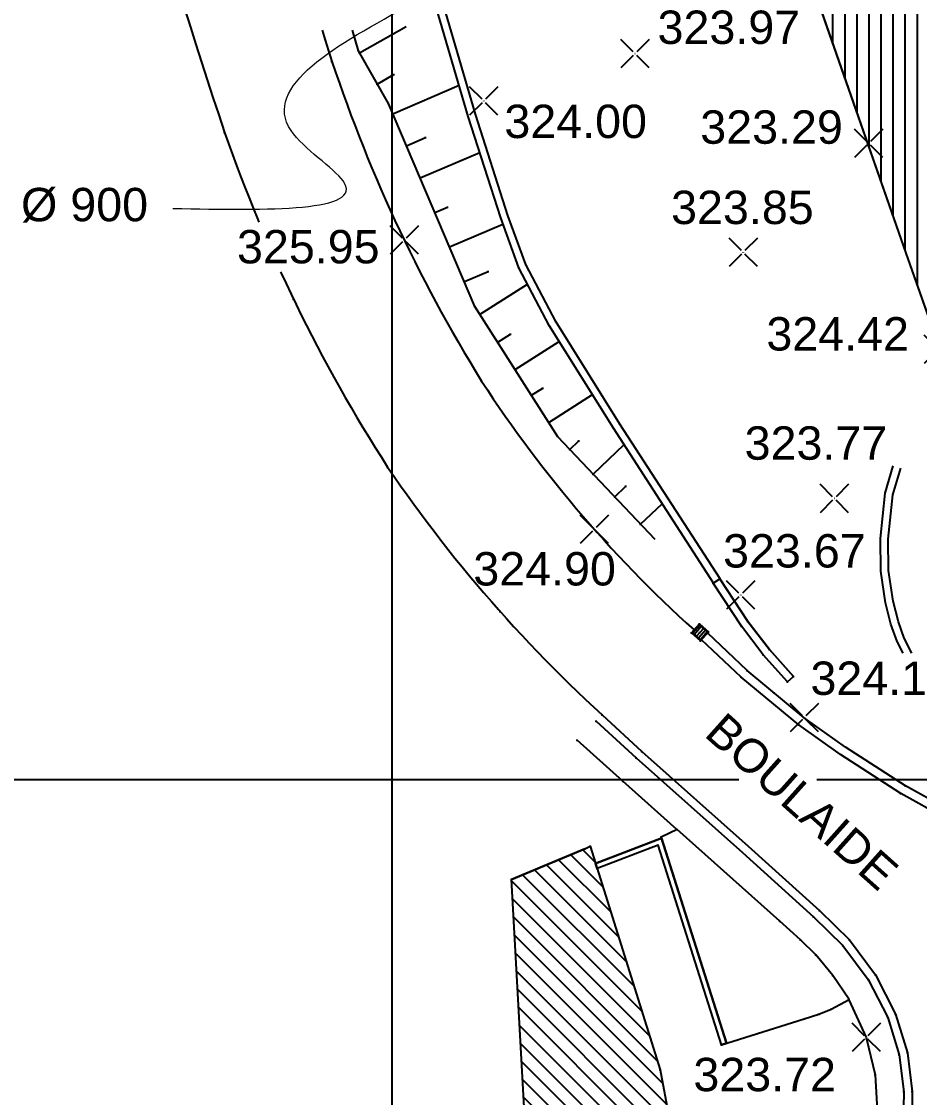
# Model space of a CAD drawing. Extents: x 109417 to 110207, y -57085 to -56659.
# Drawn here: x 109631.1 to 109681.5, y -56844.6 to -56784.2 of the extents above; entities that cross this region are included whole.
import ezdxf
from ezdxf.enums import TextEntityAlignment as Align

# ---------------------------------------------------------------- set-up
doc = ezdxf.new("R2010")
doc.units = 0
doc.header["$MEASUREMENT"] = 0
for name, color, linetype in [('Bati', 7, 'Continuous'), ('Canalisation', 7, 'Continuous'), ('Coordinate', 2, 'Continuous'), ('LIN018CO', 6, 'Continuous'), ('LIN035CO', 1, 'Continuous'), ('Scarpate', 2, 'Continuous'), ('TEXT035', 1, 'Continuous'), ('Voirie', 7, 'Continuous')]:
    doc.layers.add(name, color=color, linetype=linetype)
doc.styles.add('ARIAL', font='arial.ttf')

# ---------------------------------------------------------------- blocks, each defined once
blk = doc.blocks.new('INVISIBLE')
at = {"color": 0}
for p, q in [((-0.037, 0), (0.037, 0)), ((0, -0.037), (0, 0.037))]:
    blk.add_line(p, q, dxfattribs=at)
at = {"flags": 1}
for tag, p in [('POINTNUMBER', (0, 0)), ('COMMENT', (0, -1.25))]:
    blk.add_attdef(tag, p, '', height=1, dxfattribs=at)
blk = doc.blocks.new('quote')
at = {"layer": 'LIN018CO'}
for p, q in [((0.0007, 0.0007), (-0.0007, -0.0007)), ((0.0007, -0.0007), (-0.0007, 0.0007))]:
    blk.add_line(p, q, dxfattribs=at)
at = {"layer": 'LIN035CO'}
for p, q in [((-0.0133, 0.0133), (-0.1061, 0.1061)), ((0.1061, 0.1061), (0.0133, 0.0133)), ((-0.0133, -0.0133), (-0.1061, -0.1061)), ((0.1061, -0.1061), (0.0133, -0.0133))]:
    blk.add_line(p, q, dxfattribs=at)
at = {"layer": 'TEXT035', "style": 'ARIAL'}
blk.add_attdef('VALORE', text='', height=0.25, dxfattribs=at).set_placement((0, 0.3299), align=Align.CENTER)

msp = doc.modelspace()

# ---------------------------------------------------------------- hatches: boundary and pattern name
at = {"layer": 'Bati'}
h = msp.add_hatch(dxfattribs=at)
h.set_pattern_fill('_VIDE', color=0, angle=-90, style=0, pattern_type=0)
h.set_pattern_definition([(270, (109341.3853, -57107.75), (0.6773333, -4e-16), [])])
h.paths.add_polyline_path([(109674.604, -56779.482), (109680.138, -56777.551), (109684.718, -56775.92), (109694.657, -56804.506), (109684.6, -56808.005), (109680.777, -56797.178)])
h = msp.add_hatch(dxfattribs=at)
h.set_pattern_fill('VERTICAL', color=0, angle=-90, style=0, pattern_type=0)
h.set_pattern_definition([(315, (109699.3919, -56900.9921), (0.478947, 0.478947), [])])
h.paths.add_polyline_path([(109658.601, -56832.344), (109662.717, -56830.624), (109663.03, -56830.486), (109666.952, -56843.034), (109668.396, -56850.764), (109666.994, -56855.767), (109659.943, -56856.252)])

# ---------------------------------------------------------------- linework, layer by layer
at = {"layer": 'Bati', "linetype": 'Continuous'}
for p, q in [((109680.777, -56797.178, 323.996), (109674.604, -56779.482, 324.055)), ((109656.18, -56789.492, 324.439), (109654.379, -56783.347, 324.501)), ((109656.591, -56789.366, 324.439), (109654.792, -56783.226, 324.501)), ((109658, -56795.191, 324.533), (109656.18, -56789.492, 324.439)), ((109658.407, -56795.052, 324.533), (109656.591, -56789.366, 324.439)), ((109659.023, -56797.988, 324.537), (109658, -56795.191, 324.533)), ((109659.417, -56797.814, 324.537), (109658.407, -56795.052, 324.533)), ((109684.6, -56808.005, 324.06), (109680.777, -56797.178, 323.996)), ((109660.714, -56801.224, 324.537), (109659.023, -56797.988, 324.537)), ((109661.088, -56801.01, 324.537), (109659.417, -56797.814, 324.537)), ((109664.697, -56806.768, 324.523), (109661.088, -56801.01, 324.537)), ((109664.334, -56806.999, 324.523), (109660.714, -56801.224, 324.537)), ((109669.956, -56815.698, 324.443), (109664.334, -56806.999, 324.523)), ((109670.329, -56815.453, 324.443), (109664.697, -56806.768, 324.523)), ((109679.603, -56810.654, 324.52), (109680.046, -56809.118, 324.635)), ((109680.037, -56810.739, 324.52), (109680.469, -56809.24, 324.635)), ((109679.33, -56813.204, 324.415), (109679.603, -56810.654, 324.52)), ((109679.77, -56813.225, 324.415), (109680.037, -56810.739, 324.52)), ((109679.347, -56815.034, 324.419), (109679.33, -56813.204, 324.415)), ((109679.787, -56815, 324.419), (109679.77, -56813.225, 324.415)), ((109669.93, -56815.715, 324.406), (109670.305, -56815.467, 324.406)), ((109671.886, -56817.855, 324.416), (109670.305, -56815.467, 324.406)), ((109679.61, -56816.813, 324.207), (109679.347, -56815.034, 324.419)), ((109680.042, -56816.726, 324.207), (109679.787, -56815, 324.419)), ((109671.519, -56818.116, 324.416), (109669.93, -56815.715, 324.406)), ((109680.341, -56817.883, 324.21), (109680.042, -56816.726, 324.207)), ((109679.92, -56818.012, 324.21), (109679.61, -56816.813, 324.207)), ((109673.096, -56819.435, 324.431), (109671.886, -56817.855, 324.416)), ((109680.265, -56818.979, 324.213), (109679.92, -56818.012, 324.21)), ((109680.67, -56818.804, 324.213), (109680.341, -56817.883, 324.21)), ((109672.749, -56819.722, 324.431), (109671.519, -56818.116, 324.416)), ((109680.606, -56819.644, 324.224), (109680.265, -56818.979, 324.213)), ((109681.101, -56819.644, 324.228), (109680.67, -56818.804, 324.213)), ((109674.111, -56821.248, 324.441), (109672.749, -56819.722, 324.431)), ((109674.447, -56820.948, 324.441), (109673.096, -56819.435, 324.431)), ((109674.111, -56821.248, 324.441), (109674.447, -56820.948, 324.441)), ((109667.029, -56830.025, 324.64), (109663.331, -56831.448, 324.92)), ((109670.684, -56841.545, 323.321), (109667.01, -56829.964, 324.647)), ((109662.717, -56830.624, 325.217), (109658.601, -56832.344, 325.217)), ((109662.717, -56830.624, 325.217), (109663.03, -56830.486, 325.067)), ((109663.03, -56830.486, 325.067), (109666.952, -56843.034, 323.151)), ((109666.84, -56830.419, 324.64), (109663.421, -56831.735, 324.876)), ((109670.398, -56841.634, 323.29), (109666.84, -56830.419, 324.64)), ((109666.952, -56843.034, 323.151), (109668.396, -56850.764, 323.081))]:
    msp.add_line(p, q, dxfattribs=at)
for points in [[(109674.604, -56779.482, 324.055), (109680.138, -56777.551, 324.055), (109684.718, -56775.92, 326.712), (109694.657, -56804.506, 324.266), (109684.6, -56808.005, 324.06), (109680.777, -56797.178, 323.996), (109674.604, -56779.482, 324.055)], [(109658.601, -56832.344, 325.217), (109662.717, -56830.624, 325.217), (109663.03, -56830.486, 325.067), (109666.952, -56843.034, 323.151), (109668.396, -56850.764, 323.081), (109666.994, -56855.767, 323.561), (109659.943, -56856.252, 324.374), (109658.601, -56832.344, 325.217)]]:
    msp.add_polyline3d(points, dxfattribs=at)
at = {"layer": 'Bati', "color": 253, "linetype": 'Continuous'}
for points in [[(109674.111, -56821.248, 324.441), (109672.749, -56819.722, 324.431), (109671.519, -56818.116, 324.416), (109669.93, -56815.715, 324.406), (109670.305, -56815.467, 324.406), (109671.886, -56817.855, 324.416), (109673.096, -56819.435, 324.431), (109674.447, -56820.948, 324.441), (109674.111, -56821.248, 324.441)], [(109670.684, -56841.545, 323.321), (109670.398, -56841.634, 323.29), (109666.84, -56830.419, 324.64), (109663.421, -56831.735, 324.876), (109663.331, -56831.448, 324.92), (109667.029, -56830.025, 324.64), (109670.684, -56841.545, 323.321)]]:
    msp.add_polyline3d(points, dxfattribs=at)
at = {"layer": 'Canalisation', "linetype": 'Continuous'}
for p, q in [((109668.713, -56818.502), (109669.163, -56817.992)), ((109669.163, -56817.992), (109669.673, -56818.442)), ((109668.713, -56818.502), (109669.223, -56818.952)), ((109668.784, -56818.498), (109669.167, -56818.063)), ((109669.219, -56818.881), (109668.784, -56818.498)), ((109669.261, -56818.145), (109668.878, -56818.58)), ((109669.385, -56818.254), (109669.001, -56818.69)), ((109669.497, -56818.354), (109669.114, -56818.789)), ((109669.167, -56818.063), (109669.603, -56818.446)), ((109669.603, -56818.446), (109669.219, -56818.881)), ((109669.223, -56818.952), (109669.673, -56818.442))]:
    msp.add_line(p, q, dxfattribs=at)
at = {"layer": 'Coordinate'}
for p, q in [((109651.885, -56699.754), (109651.885, -57064.686)), ((109671.381, -56826.75), (109586.949, -56826.75)), ((109856.826, -56826.75), (109675.751, -56826.75))]:
    msp.add_line(p, q, dxfattribs=at)
at = {"layer": 'LIN018CO', "linetype": 'Continuous', "lineweight": 0}
msp.add_spline([(109639.581, -56794.654), (109649.145, -56793.113), (109646.221, -56790.282), (109653.023, -56783.158)], degree=3, dxfattribs=at)
at = {"layer": 'Scarpate', "linetype": 'Continuous'}
for p, q in [((109650.007, -56785.808, 326.472), (109649.666, -56784.651, 326.55)), ((109650.072, -56785.923, 326.465), (109652.693, -56784.435, 326.465)), ((109651.687, -56788.767, 326.287), (109650.007, -56785.808, 326.472)), ((109651.064, -56787.67, 326.356), (109651.995, -56787.142, 326.356)), ((109651.931, -56789.337, 326.251), (109655.667, -56787.741, 324.457)), ((109656.553, -56800.159, 325.558), (109651.687, -56788.767, 326.287)), ((109652.701, -56791.14, 326.135), (109653.779, -56790.679, 326.135)), ((109653.471, -56792.942, 326.02), (109656.825, -56791.51, 324.472)), ((109654.305, -56794.894, 325.895), (109655.017, -56794.59, 325.895)), ((109655.124, -56796.813, 325.772), (109658.125, -56795.532, 324.533)), ((109655.96, -56798.77, 325.647), (109657.3, -56798.197, 325.647)), ((109656.837, -56800.605, 325.531), (109659.505, -56798.909, 324.537)), ((109661.211, -56807.487, 325.109), (109656.553, -56800.159, 325.558)), ((109657.834, -56802.174, 325.435), (109658.546, -56801.722, 325.435)), ((109658.808, -56803.706, 325.341), (109661.284, -56802.132, 324.535)), ((109659.728, -56805.153, 325.252), (109660.361, -56804.751, 325.252)), ((109660.696, -56806.676, 325.159), (109663.153, -56805.114, 324.528)), ((109666.676, -56813.259, 324.65), (109661.211, -56807.487, 325.109)), ((109661.88, -56808.193, 325.053), (109662.382, -56807.718, 325.053)), ((109663.188, -56809.575, 324.943), (109664.932, -56807.924, 324.515)), ((109664.407, -56810.863, 324.841), (109665.037, -56810.266, 324.841)), ((109665.861, -56812.398, 324.718), (109667.079, -56811.245, 324.484))]:
    msp.add_line(p, q, dxfattribs=at)
at = {"layer": 'Voirie', "linetype": 'Continuous'}
for p, q in [((109671.848, -56820.604, 324.262), (109669.627, -56818.519, 324.396)), ((109671.517, -56820.979, 324.262), (109669.285, -56818.884, 324.396)), ((109674.743, -56823.661, 324.106), (109671.517, -56820.979, 324.262)), ((109675.049, -56823.265, 324.106), (109671.848, -56820.604, 324.262)), ((109663.37, -56823.45, 324.749), (109665.601, -56825.514, 324.614)), ((109663.696, -56823.098, 324.749), (109665.924, -56825.159, 324.614)), ((109677.363, -56824.914, 324.005), (109675.049, -56823.265, 324.106)), ((109677.082, -56825.328, 324.005), (109674.743, -56823.661, 324.106)), ((109664.86, -56826.832, 324.629), (109662.295, -56824.518, 324.744)), ((109665.924, -56825.159, 324.614), (109671.897, -56830.484, 324.269)), ((109680.734, -56827.085, 323.851), (109677.363, -56824.914, 324.005)), ((109665.601, -56825.514, 324.614), (109671.577, -56830.841, 324.269)), ((109680.476, -56827.514, 323.851), (109677.082, -56825.328, 324.005)), ((109667.888, -56829.551, 324.463), (109664.86, -56826.832, 324.629)), ((109683.631, -56829.284, 323.735), (109680.476, -56827.514, 323.851)), ((109683.844, -56828.83, 323.735), (109680.734, -56827.085, 323.851)), ((109667.915, -56829.538, 324.457), (109667.01, -56829.964, 324.647)), ((109673.689, -56834.692, 324.131), (109667.915, -56829.538, 324.457)), ((109671.897, -56830.484, 324.269), (109675.901, -56834.098, 324.048)), ((109671.577, -56830.841, 324.269), (109675.572, -56834.448, 324.048)), ((109675.901, -56834.098, 324.048), (109677.586, -56835.746, 323.961)), ((109674.849, -56835.747, 324.061), (109673.689, -56834.692, 324.131)), ((109675.572, -56834.448, 324.048), (109677.224, -56836.063, 323.961)), ((109675.708, -56836.586, 324.008), (109674.849, -56835.747, 324.061)), ((109677.224, -56836.063, 323.961), (109678.646, -56837.969, 323.866)), ((109677.586, -56835.746, 323.961), (109679.054, -56837.714, 323.866)), ((109676.656, -56837.741, 323.935), (109675.708, -56836.586, 324.008)), ((109677.577, -56839.094, 323.856), (109676.656, -56837.741, 323.935)), ((109679.054, -56837.714, 323.866), (109680.187, -56839.914, 323.775)), ((109678.646, -56837.969, 323.866), (109679.741, -56840.096, 323.775)), ((109676.564, -56839.641, 323.855), (109677.577, -56839.094, 323.856)), ((109677.548, -56839.11, 323.856), (109678.533, -56841.225, 323.721)), ((109675.872, -56839.913, 323.834), (109676.564, -56839.641, 323.855)), ((109670.398, -56841.634, 323.29), (109675.054, -56840.186, 323.793)), ((109675.054, -56840.186, 323.793), (109675.872, -56839.913, 323.834)), ((109679.741, -56840.096, 323.775), (109680.384, -56842.191, 323.686)), ((109680.187, -56839.914, 323.775), (109680.855, -56842.091, 323.686)), ((109678.533, -56841.225, 323.721), (109679.041, -56843.328, 323.616)), ((109680.855, -56842.091, 323.686), (109681.119, -56844.256, 323.583)), ((109680.384, -56842.191, 323.686), (109680.639, -56844.282, 323.583)), ((109679.041, -56843.328, 323.616), (109679.169, -56845.62, 323.51)), ((109680.639, -56844.282, 323.583), (109680.612, -56846.454, 323.488)), ((109681.119, -56844.256, 323.583), (109681.091, -56846.503, 323.488))]:
    msp.add_line(p, q, dxfattribs=at)
for points in [[(109639.507, -56780.915, 327.315), (109639.672, -56781.485, 327.285), (109639.965, -56782.48, 327.231), (109640.263, -56783.474, 327.177), (109640.566, -56784.467, 327.123), (109640.874, -56785.458, 327.07), (109641.187, -56786.447, 327.016), (109641.505, -56787.435, 326.962), (109641.828, -56788.421, 326.908), (109642.156, -56789.406, 326.855), (109642.488, -56790.389, 326.801)], [(109647.97, -56784.651, 326.695), (109648.141, -56785.197, 326.662), (109648.521, -56786.401, 326.59)], [(109648.521, -56786.401, 326.59), (109648.725, -56787.008, 326.554), (109648.934, -56787.614, 326.518), (109649.148, -56788.219, 326.481), (109649.366, -56788.821, 326.445), (109649.588, -56789.422, 326.409), (109649.815, -56790.022, 326.373), (109650.047, -56790.619, 326.336), (109650.283, -56791.215, 326.3), (109650.523, -56791.809, 326.264), (109650.768, -56792.401, 326.227), (109651.018, -56792.991, 326.191), (109651.272, -56793.58, 326.155), (109651.53, -56794.166, 326.118), (109651.793, -56794.751, 326.082), (109652.06, -56795.333, 326.046), (109652.332, -56795.913, 326.009), (109652.608, -56796.492, 325.973), (109652.888, -56797.068, 325.937), (109653.173, -56797.642, 325.9), (109653.462, -56798.214, 325.864), (109653.756, -56798.784, 325.828), (109654.053, -56799.351, 325.791), (109654.355, -56799.917, 325.755), (109654.662, -56800.479, 325.719), (109654.972, -56801.04, 325.682), (109655.287, -56801.598, 325.646), (109655.606, -56802.154, 325.61), (109655.929, -56802.708, 325.574), (109656.256, -56803.259, 325.537), (109656.588, -56803.807, 325.501), (109656.923, -56804.353, 325.465)], [(109642.488, -56790.389, 326.801), (109642.705, -56791.007, 326.769), (109642.927, -56791.623, 326.736), (109643.153, -56792.238, 326.704), (109643.384, -56792.851, 326.672), (109643.619, -56793.462, 326.639), (109643.859, -56794.071, 326.607), (109644.103, -56794.679, 326.574), (109644.352, -56795.285, 326.542), (109644.41, -56795.423, 326.534)], [(109645.636, -56798.223, 326.382), (109645.664, -56798.285, 326.379), (109645.94, -56798.879, 326.347), (109646.22, -56799.47, 326.314), (109646.505, -56800.06, 326.281), (109646.794, -56800.648, 326.249), (109647.088, -56801.233, 326.216), (109647.386, -56801.817, 326.184), (109647.688, -56802.398, 326.151), (109647.994, -56802.976, 326.119), (109648.305, -56803.553, 326.086), (109648.62, -56804.127, 326.054), (109648.94, -56804.698, 326.021), (109649.263, -56805.268, 325.989), (109649.591, -56805.835, 325.956), (109649.924, -56806.399, 325.924), (109650.26, -56806.961, 325.891), (109650.601, -56807.52, 325.859), (109650.945, -56808.077, 325.827), (109651.294, -56808.631, 325.794), (109651.647, -56809.183, 325.762)], [(109656.923, -56804.353, 325.465), (109657.25, -56804.85, 325.433), (109657.58, -56805.345, 325.4), (109657.915, -56805.836, 325.368), (109658.254, -56806.325, 325.336), (109658.597, -56806.811, 325.303), (109658.944, -56807.294, 325.271), (109659.295, -56807.774, 325.239), (109659.65, -56808.252, 325.206), (109660.009, -56808.726, 325.174), (109660.372, -56809.197, 325.141), (109660.738, -56809.665, 325.109), (109661.109, -56810.13, 325.076), (109661.484, -56810.592, 325.044), (109661.862, -56811.051, 325.011), (109662.245, -56811.506, 324.979), (109662.631, -56811.959, 324.946), (109663.021, -56812.408, 324.914), (109663.415, -56812.853, 324.881), (109663.812, -56813.296, 324.849), (109664.213, -56813.735, 324.816), (109664.618, -56814.171, 324.784), (109665.027, -56814.603, 324.751), (109665.439, -56815.032, 324.719), (109665.854, -56815.457, 324.686), (109666.273, -56815.879, 324.654), (109666.696, -56816.298, 324.622), (109667.122, -56816.713, 324.589), (109667.552, -56817.124, 324.557), (109667.985, -56817.532, 324.525), (109668.422, -56817.936, 324.492), (109668.861, -56818.336, 324.46)], [(109651.647, -56809.183, 325.762), (109652.007, -56809.708, 325.727), (109652.371, -56810.23, 325.692), (109652.739, -56810.748, 325.658), (109653.111, -56811.264, 325.623), (109653.487, -56811.777, 325.588), (109653.868, -56812.287, 325.553), (109654.252, -56812.794, 325.518), (109654.641, -56813.298, 325.483), (109655.034, -56813.798, 325.448), (109655.43, -56814.295, 325.413), (109655.831, -56814.789, 325.378), (109656.236, -56815.28, 325.343), (109656.644, -56815.768, 325.308), (109657.057, -56816.252, 325.273), (109657.473, -56816.733, 325.238), (109657.894, -56817.211, 325.203), (109658.318, -56817.685, 325.168), (109658.746, -56818.155, 325.133), (109659.177, -56818.623, 325.098), (109659.613, -56819.086, 325.063), (109660.052, -56819.547, 325.028), (109660.495, -56820.003, 324.993), (109660.942, -56820.456, 324.958), (109661.392, -56820.906, 324.923), (109661.846, -56821.352, 324.888), (109662.303, -56821.794, 324.853), (109662.764, -56822.232, 324.819), (109663.228, -56822.667, 324.784), (109663.696, -56823.098, 324.749)]]:
    msp.add_polyline3d(points, dxfattribs=at)

# ---------------------------------------------------------------- block references
ref = msp.add_blockref('quote', (109665.545, -56785.97, 323.97), dxfattribs=dict(xscale=7.500000000000001, yscale=7.500000000000001, zscale=7.500000000000001, rotation=6.832412538883198e-07))
ref.add_attrib('VALORE', '323.97', dxfattribs={"layer": 'TEXT035', "height": 1.875, "rotation": 0, "style": 'ARIAL'}).set_placement((109670.816, -56785.418, 323.97), align=Align.CENTER)
ref = msp.add_blockref('quote', (109657.051, -56788.627, 323.996), dxfattribs=dict(xscale=7.500000000000001, yscale=7.500000000000001, zscale=7.500000000000001, rotation=6.832412538883198e-07))
ref.add_attrib('VALORE', '324.00', dxfattribs={"layer": 'TEXT035', "height": 1.875, "rotation": 0, "style": 'ARIAL'}).set_placement((109662.211, -56790.704, 323.996), align=Align.CENTER)
ref = msp.add_blockref('quote', (109678.669, -56791.004, 323.288), dxfattribs=dict(xscale=7.500000000000001, yscale=7.500000000000001, zscale=7.500000000000001, rotation=6.832412538883198e-07))
ref.add_attrib('VALORE', '323.29', dxfattribs={"layer": 'TEXT035', "height": 1.875, "rotation": 0, "style": 'ARIAL'}).set_placement((109673.216, -56791.024, 323.288), align=Align.CENTER)
ref = msp.add_blockref('quote', (109671.623, -56797.123, 323.849), dxfattribs=dict(xscale=7.500000000000001, yscale=7.500000000000001, zscale=7.500000000000001, rotation=6.832412538883198e-07))
ref.add_attrib('VALORE', '323.85', dxfattribs={"layer": 'TEXT035', "height": 1.875, "rotation": 0, "style": 'ARIAL'}).set_placement((109671.577, -56795.535, 323.849), align=Align.CENTER)
ref = msp.add_blockref('quote', (109652.58, -56796.434, 325.951), dxfattribs=dict(xscale=7.500000000000001, yscale=7.500000000000001, zscale=7.500000000000001, rotation=6.832412538883198e-07))
ref.add_attrib('VALORE', '325.95', dxfattribs={"layer": 'TEXT035', "height": 1.875, "rotation": 0, "style": 'ARIAL'}).set_placement((109647.19, -56797.743, 325.951), align=Align.CENTER)
ref = msp.add_blockref('quote', (109682.582, -56802.576, 324.417), dxfattribs=dict(xscale=7.500000000000001, yscale=7.500000000000001, zscale=7.500000000000001, rotation=6.832412538883198e-07))
ref.add_attrib('VALORE', '324.42', dxfattribs={"layer": 'TEXT035', "height": 1.875, "rotation": 0, "style": 'ARIAL'}).set_placement((109676.929, -56802.639, 324.417), align=Align.CENTER)
ref = msp.add_blockref('quote', (109676.742, -56810.95, 323.772), dxfattribs=dict(xscale=7.500000000000001, yscale=7.500000000000001, zscale=7.500000000000001, rotation=6.832412538883198e-07))
ref.add_attrib('VALORE', '323.77', dxfattribs={"layer": 'TEXT035', "height": 1.875, "rotation": 0, "style": 'ARIAL'}).set_placement((109675.708, -56808.772, 323.772), align=Align.CENTER)
ref = msp.add_blockref('quote', (109663.264, -56812.684, 324.902), dxfattribs=dict(xscale=7.500000000000001, yscale=7.500000000000001, zscale=7.500000000000001, rotation=6.832412538883198e-07))
ref.add_attrib('VALORE', '324.90', dxfattribs={"layer": 'TEXT035', "height": 1.875, "rotation": 0, "style": 'ARIAL'}).set_placement((109660.466, -56815.836, 324.902), align=Align.CENTER)
ref = msp.add_blockref('quote', (109671.486, -56816.374, 323.671), dxfattribs=dict(xscale=7.500000000000001, yscale=7.500000000000001, zscale=7.500000000000001, rotation=6.832412538883198e-07))
ref.add_attrib('VALORE', '323.67', dxfattribs={"layer": 'TEXT035', "height": 1.875, "rotation": 0, "style": 'ARIAL'}).set_placement((109674.497, -56814.827, 323.671), align=Align.CENTER)
ref = msp.add_blockref('quote', (109675.049, -56823.265, 324.106), dxfattribs=dict(xscale=7.500000000000001, yscale=7.500000000000001, zscale=7.500000000000001, rotation=6.832412538883198e-07))
ref.add_attrib('VALORE', '324.11', dxfattribs={"layer": 'TEXT035', "height": 1.875, "rotation": 0, "style": 'ARIAL'}).set_placement((109679.405, -56821.982, 324.106), align=Align.CENTER)
ref = msp.add_blockref('quote', (109678.533, -56841.225, 323.721), dxfattribs=dict(xscale=7.500000000000001, yscale=7.500000000000001, zscale=7.500000000000001, rotation=6.832412538883198e-07))
ref.add_attrib('VALORE', '323.72', dxfattribs={"layer": 'TEXT035', "height": 1.875, "rotation": 0, "style": 'ARIAL'}).set_placement((109672.829, -56844.242, 323.721), align=Align.CENTER)
at = {"layer": 'Bati'}
for p in [(109656.18, -56789.492, 324.439), (109656.591, -56789.366, 324.439), (109658.407, -56795.052, 324.533), (109658, -56795.191, 324.533), (109659.023, -56797.988, 324.537), (109659.417, -56797.814, 324.537), (109661.088, -56801.01, 324.537), (109660.714, -56801.224, 324.537), (109664.334, -56806.999, 324.523), (109664.697, -56806.768, 324.523), (109670.305, -56815.467, 324.406), (109669.93, -56815.715, 324.406), (109671.886, -56817.855, 324.416), (109671.519, -56818.116, 324.416), (109672.749, -56819.722, 324.431), (109673.096, -56819.435, 324.431), (109674.447, -56820.948, 324.441), (109674.111, -56821.248, 324.441), (109667.029, -56830.025, 324.64), (109662.717, -56830.624, 325.217), (109663.03, -56830.486, 325.067), (109666.84, -56830.419, 324.64), (109663.331, -56831.448, 324.92), (109663.421, -56831.735, 324.876), (109658.601, -56832.344, 325.217), (109670.684, -56841.545, 323.321), (109670.398, -56841.634, 323.29), (109666.952, -56843.034, 323.151)]:
    msp.add_blockref('INVISIBLE', p, dxfattribs=at)
at = {"layer": 'Bati', "color": 3}
msp.add_blockref('INVISIBLE', (109674.436, -56820.931, 324.445), dxfattribs=at)
at = {"layer": 'Canalisation'}
for p in [(109669.163, -56817.992), (109668.713, -56818.502), (109668.784, -56818.498), (109668.878, -56818.58), (109669.167, -56818.063), (109669.193, -56818.472, 324.409), (109669.261, -56818.145), (109669.385, -56818.254), (109669.497, -56818.354), (109669.603, -56818.446), (109669.673, -56818.442), (109669.001, -56818.69), (109669.114, -56818.789), (109669.219, -56818.881), (109669.223, -56818.952)]:
    msp.add_blockref('INVISIBLE', p, dxfattribs=at)
at = {"layer": 'Scarpate', "linetype": 'Continuous'}
for p in [(109650.007, -56785.808, 326.472), (109650.072, -56785.923, 326.465), (109651.995, -56787.142, 326.356), (109651.064, -56787.67, 326.356), (109651.687, -56788.767, 326.287), (109651.931, -56789.337, 326.251), (109653.779, -56790.679, 326.135), (109653.471, -56792.942, 326.02), (109654.305, -56794.894, 325.895), (109655.017, -56794.59, 325.895), (109655.124, -56796.813, 325.772), (109657.3, -56798.197, 325.647), (109656.553, -56800.159, 325.558), (109658.546, -56801.722, 325.435), (109658.808, -56803.706, 325.341), (109660.361, -56804.751, 325.252), (109659.728, -56805.153, 325.252), (109660.696, -56806.676, 325.159), (109662.382, -56807.718, 325.053), (109661.88, -56808.193, 325.053), (109663.188, -56809.575, 324.943), (109665.037, -56810.266, 324.841), (109664.407, -56810.863, 324.841), (109665.861, -56812.398, 324.718)]:
    msp.add_blockref('INVISIBLE', p, dxfattribs=at)
at = {"layer": 'Voirie'}
for p in [(109648.521, -56786.401, 326.59), (109642.488, -56790.389, 326.801), (109646.354, -56799.749, 326.292), (109656.923, -56804.353, 325.465), (109651.647, -56809.183, 325.762), (109657.964, -56817.29, 325.202), (109669.627, -56818.519, 324.396), (109669.285, -56818.884, 324.396), (109671.517, -56820.979, 324.262), (109671.848, -56820.604, 324.262), (109663.37, -56823.45, 324.749), (109663.696, -56823.098, 324.749), (109674.743, -56823.661, 324.106), (109662.295, -56824.518, 324.744), (109665.924, -56825.159, 324.614), (109665.601, -56825.514, 324.614), (109664.86, -56826.832, 324.629), (109680.734, -56827.085, 323.851), (109680.476, -56827.514, 323.851), (109667.01, -56829.964, 324.647), (109667.888, -56829.551, 324.463), (109667.915, -56829.538, 324.457), (109675.901, -56834.098, 324.048), (109673.689, -56834.692, 324.131), (109675.572, -56834.448, 324.048), (109674.849, -56835.747, 324.061), (109677.224, -56836.063, 323.961), (109677.586, -56835.746, 323.961), (109675.708, -56836.586, 324.008), (109676.656, -56837.741, 323.935), (109678.646, -56837.969, 323.866), (109679.054, -56837.714, 323.866), (109677.548, -56839.11, 323.856), (109677.577, -56839.094, 323.856), (109676.564, -56839.641, 323.855), (109675.054, -56840.186, 323.793), (109675.872, -56839.913, 323.834), (109679.741, -56840.096, 323.775), (109680.187, -56839.914, 323.775), (109680.384, -56842.191, 323.686), (109680.855, -56842.091, 323.686), (109679.041, -56843.328, 323.616), (109680.639, -56844.282, 323.583), (109681.119, -56844.256, 323.583)]:
    msp.add_blockref('INVISIBLE', p, dxfattribs=at)
at = {"layer": 'Voirie', "color": 70}
msp.add_blockref('INVISIBLE', (109673.37, -56821.869, 324.188), dxfattribs=at)

# ---------------------------------------------------------------- texts
at = {"layer": 'Coordinate', "color": 1, "linetype": 'Continuous', "lineweight": 0, "style": 'ARIAL'}
msp.add_text('ENTREE TUYAU %%C 900', height=1.875, rotation=0, dxfattribs=at).set_placement((109610.099, -56795.378))
at = {"layer": 'TEXT035', "linetype": 'Continuous', "lineweight": 0, "style": 'ARIAL'}
msp.add_text('BOULAIDE', height=1.875, rotation=318.24392, dxfattribs=at).set_placement((109669.364, -56824.256))

doc.saveas('drawing.dxf')
